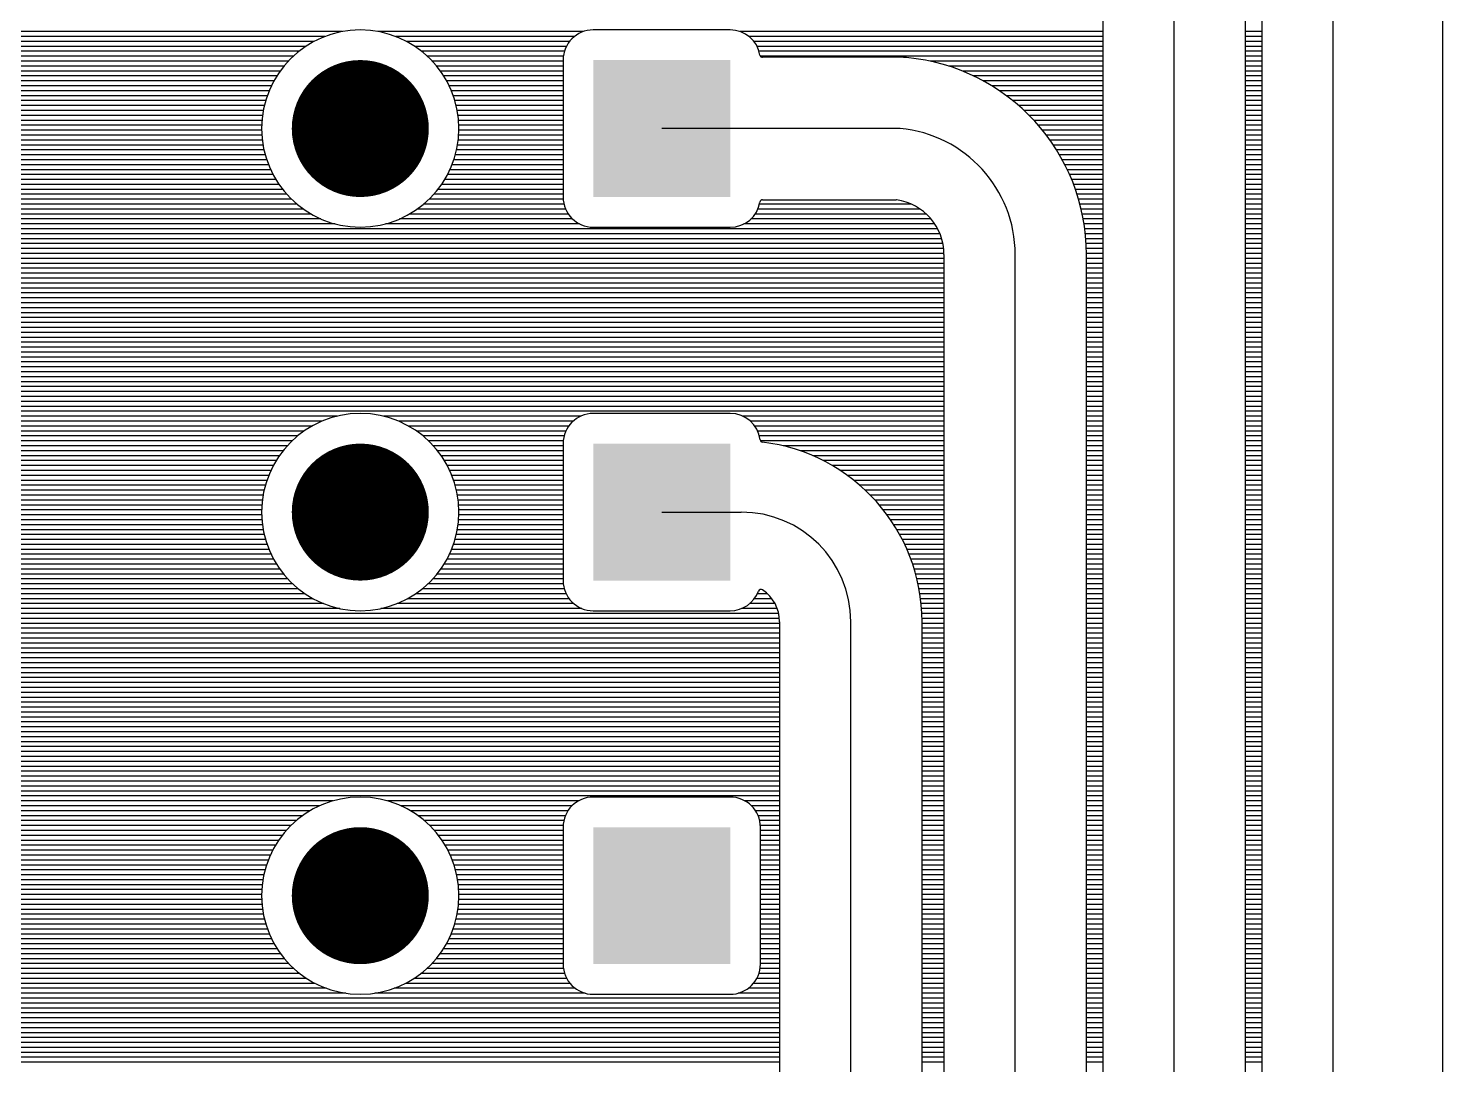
# Model space of a CAD drawing. Extents: x 295 to 953, y 10 to 290.
# Drawn here: x 730.52 to 776.98, y 188.85 to 222.89 of the extents above; entities that cross this region are included whole.
import ezdxf

# ---------------------------------------------------------------- set-up
doc = ezdxf.new("R2010")
doc.units = 0
doc.header["$LTSCALE"] = 5
doc.header["$MEASUREMENT"] = 0
doc.layers.get('0').update_dxf_attribs({"linetype": 'CONTINUOUS', "lineweight": 25})
doc.layers.add('BOTTOM_PHO', color=2, linetype='CONTINUOUS')

msp = doc.modelspace()

# ---------------------------------------------------------------- linework, layer by layer
at = {"const_width": 2.25}
for points in [[(742.553, 219.6, -1), (740.303, 219.6, -1)], [(742.553, 207, -1), (740.303, 207, -1)], [(742.553, 194.4, -1), (740.303, 194.4, -1)]]:
    msp.add_lwpolyline(points, format="xyb", close=True, dxfattribs=at)
for points in [[(749.078, 221.85), (749.078, 217.35), (753.578, 221.85), (753.578, 217.35)], [(749.078, 209.25), (749.078, 204.75), (753.578, 209.25), (753.578, 204.75)], [(749.078, 196.65), (749.078, 192.15), (753.578, 196.65), (753.578, 192.15)]]:
    msp.add_solid(points)
at = {"layer": 'BOTTOM_PHO', "color": 7}
for p, q in [((776.978, 81), (776.978, 261)), ((771.038, 241.2), (771.038, 104.4)), ((773.378, 104.4), (773.378, 241.2)), ((768.158, 110.7), (768.158, 228.6)), ((770.498, 110.7), (770.498, 228.6)), ((765.818, 228.526), (765.818, 110.7)), ((740.835, 222.785), (664.421, 222.785)), ((740.263, 222.623), (664.424, 222.623)), ((748.753, 222.785), (742.02, 222.785)), ((748.46, 222.623), (742.592, 222.623)), ((753.578, 222.84), (749.078, 222.84)), ((765.818, 222.785), (753.902, 222.785)), ((765.818, 222.623), (754.196, 222.623)), ((771.038, 222.785), (770.498, 222.785)), ((771.038, 222.623), (770.498, 222.623)), ((739.908, 222.461), (664.425, 222.461)), ((739.636, 222.299), (664.425, 222.299)), ((739.413, 222.137), (664.425, 222.137)), ((748.299, 222.461), (742.947, 222.461)), ((748.195, 222.299), (743.219, 222.299)), ((748.13, 222.137), (743.442, 222.137)), ((765.818, 222.461), (754.356, 222.461)), ((765.818, 222.299), (754.46, 222.299)), ((765.818, 222.137), (754.525, 222.137)), ((771.038, 222.461), (770.498, 222.461)), ((771.038, 222.299), (770.498, 222.299)), ((771.038, 222.137), (770.498, 222.137)), ((739.224, 221.975), (664.425, 221.975)), ((739.061, 221.813), (664.425, 221.813)), ((738.92, 221.651), (664.425, 221.651)), ((748.096, 221.975), (743.631, 221.975)), ((748.088, 221.813), (743.794, 221.813)), ((748.088, 221.651), (743.935, 221.651)), ((748.088, 221.85), (748.088, 217.35)), ((765.818, 221.975), (754.571, 221.975)), ((759.158, 221.94), (754.642, 221.94)), ((765.818, 221.813), (760.14, 221.813)), ((765.818, 221.651), (760.75, 221.651)), ((771.038, 221.975), (770.498, 221.975)), ((771.038, 221.813), (770.498, 221.813)), ((771.038, 221.651), (770.498, 221.651)), ((738.795, 221.489), (664.425, 221.489)), ((738.686, 221.327), (664.425, 221.327)), ((738.591, 221.165), (664.425, 221.165)), ((748.088, 221.489), (744.06, 221.489)), ((748.088, 221.327), (744.169, 221.327)), ((748.088, 221.165), (744.264, 221.165)), ((765.818, 221.489), (761.201, 221.489)), ((765.818, 221.327), (761.571, 221.327)), ((765.818, 221.165), (761.889, 221.165)), ((771.038, 221.489), (770.498, 221.489)), ((771.038, 221.327), (770.498, 221.327)), ((771.038, 221.165), (770.498, 221.165)), ((738.507, 221.003), (664.425, 221.003)), ((738.435, 220.841), (664.425, 220.841)), ((738.373, 220.679), (664.425, 220.679)), ((748.088, 221.003), (744.348, 221.003)), ((748.088, 220.841), (744.42, 220.841)), ((748.088, 220.679), (744.482, 220.679)), ((765.818, 221.003), (762.169, 221.003)), ((765.818, 220.841), (762.421, 220.841)), ((765.818, 220.679), (762.65, 220.679)), ((771.038, 221.003), (770.498, 221.003)), ((771.038, 220.841), (770.498, 220.841)), ((771.038, 220.679), (770.498, 220.679)), ((738.32, 220.517), (664.425, 220.517)), ((738.277, 220.355), (664.425, 220.355)), ((738.242, 220.193), (664.425, 220.193)), ((748.088, 220.517), (744.535, 220.517)), ((748.088, 220.355), (744.578, 220.355)), ((748.088, 220.193), (744.613, 220.193)), ((765.818, 220.517), (762.859, 220.517)), ((765.818, 220.355), (763.052, 220.355)), ((765.818, 220.193), (763.231, 220.193)), ((771.038, 220.517), (770.498, 220.517)), ((771.038, 220.355), (770.498, 220.355)), ((771.038, 220.193), (770.498, 220.193)), ((738.216, 220.031), (664.425, 220.031)), ((738.199, 219.869), (664.425, 219.869)), ((748.088, 220.031), (744.639, 220.031)), ((748.088, 219.869), (744.656, 219.869)), ((765.818, 220.031), (763.397, 220.031)), ((765.818, 219.869), (763.552, 219.869)), ((771.038, 220.031), (770.498, 220.031)), ((771.038, 219.869), (770.498, 219.869)), ((738.189, 219.707), (664.425, 219.707)), ((738.188, 219.545), (664.425, 219.545)), ((738.195, 219.383), (664.425, 219.383)), ((748.088, 219.383), (744.66, 219.383)), ((748.088, 219.707), (744.666, 219.707)), ((748.088, 219.545), (744.667, 219.545)), ((759.158, 219.6), (751.328, 219.6)), ((765.818, 219.707), (763.697, 219.707)), ((765.818, 219.545), (763.832, 219.545)), ((765.818, 219.383), (763.959, 219.383)), ((771.038, 219.707), (770.498, 219.707)), ((771.038, 219.545), (770.498, 219.545)), ((771.038, 219.383), (770.498, 219.383)), ((738.21, 219.221), (664.425, 219.221)), ((738.233, 219.059), (664.425, 219.059)), ((738.265, 218.897), (664.425, 218.897)), ((748.088, 218.897), (744.59, 218.897)), ((748.088, 219.059), (744.622, 219.059)), ((748.088, 219.221), (744.645, 219.221)), ((765.818, 219.221), (764.078, 219.221)), ((765.818, 219.059), (764.189, 219.059)), ((765.818, 218.897), (764.294, 218.897)), ((771.038, 219.221), (770.498, 219.221)), ((771.038, 219.059), (770.498, 219.059)), ((771.038, 218.897), (770.498, 218.897)), ((738.305, 218.735), (664.425, 218.735)), ((738.354, 218.573), (664.425, 218.573)), ((738.413, 218.411), (664.425, 218.411)), ((748.088, 218.411), (744.442, 218.411)), ((748.088, 218.573), (744.501, 218.573)), ((748.088, 218.735), (744.55, 218.735)), ((765.818, 218.735), (764.392, 218.735)), ((765.818, 218.573), (764.483, 218.573)), ((765.818, 218.411), (764.569, 218.411)), ((771.038, 218.735), (770.498, 218.735)), ((771.038, 218.573), (770.498, 218.573)), ((771.038, 218.411), (770.498, 218.411)), ((738.482, 218.249), (664.425, 218.249)), ((738.562, 218.087), (664.425, 218.087)), ((738.654, 217.925), (664.425, 217.925)), ((748.088, 217.925), (744.201, 217.925)), ((748.088, 218.087), (744.293, 218.087)), ((748.088, 218.249), (744.373, 218.249)), ((765.818, 218.249), (764.648, 218.249)), ((765.818, 218.087), (764.723, 218.087)), ((765.818, 217.925), (764.792, 217.925)), ((771.038, 218.249), (770.498, 218.249)), ((771.038, 218.087), (770.498, 218.087)), ((771.038, 217.925), (770.498, 217.925)), ((738.758, 217.763), (664.425, 217.763)), ((738.877, 217.601), (664.425, 217.601)), ((739.013, 217.439), (664.425, 217.439)), ((748.088, 217.439), (743.842, 217.439)), ((748.088, 217.601), (743.978, 217.601)), ((748.088, 217.763), (744.097, 217.763)), ((765.818, 217.763), (764.856, 217.763)), ((765.818, 217.601), (764.915, 217.601)), ((765.818, 217.439), (764.969, 217.439)), ((771.038, 217.763), (770.498, 217.763)), ((771.038, 217.601), (770.498, 217.601)), ((771.038, 217.439), (770.498, 217.439)), ((739.169, 217.277), (664.425, 217.277)), ((739.348, 217.115), (664.425, 217.115)), ((739.559, 216.953), (664.425, 216.953)), ((748.17, 216.953), (743.297, 216.953)), ((748.116, 217.115), (743.507, 217.115)), ((748.09, 217.277), (743.687, 217.277)), ((759.816, 216.953), (754.485, 216.953)), ((759.53, 217.115), (754.539, 217.115)), ((754.642, 217.26), (759.023, 217.26)), ((765.818, 217.277), (765.018, 217.277)), ((765.818, 217.115), (765.063, 217.115)), ((765.818, 216.953), (765.104, 216.953)), ((771.038, 217.277), (770.498, 217.277)), ((771.038, 217.115), (770.498, 217.115)), ((771.038, 216.953), (770.498, 216.953)), ((739.812, 216.791), (664.425, 216.791)), ((740.134, 216.629), (664.425, 216.629)), ((748.399, 216.629), (742.721, 216.629)), ((748.26, 216.791), (743.043, 216.791)), ((760.171, 216.629), (754.256, 216.629)), ((760.017, 216.791), (754.395, 216.791)), ((765.818, 216.791), (765.14, 216.791)), ((765.818, 216.629), (765.171, 216.629)), ((771.038, 216.791), (770.498, 216.791)), ((771.038, 216.629), (770.498, 216.629)), ((740.6, 216.467), (664.425, 216.467)), ((760.389, 216.305), (664.425, 216.305)), ((760.464, 216.143), (664.425, 216.143)), ((748.629, 216.467), (742.255, 216.467)), ((749.078, 216.36), (753.578, 216.36)), ((760.293, 216.467), (754.026, 216.467)), ((765.818, 216.467), (765.199, 216.467)), ((765.818, 216.305), (765.222, 216.305)), ((765.818, 216.143), (765.242, 216.143)), ((771.038, 216.467), (770.498, 216.467)), ((771.038, 216.305), (770.498, 216.305)), ((771.038, 216.143), (770.498, 216.143)), ((760.521, 215.981), (664.425, 215.981)), ((760.562, 215.819), (664.425, 215.819)), ((760.587, 215.657), (664.425, 215.657)), ((765.818, 215.981), (765.257, 215.981)), ((765.818, 215.819), (765.268, 215.819)), ((765.818, 215.657), (765.275, 215.657)), ((771.038, 215.981), (770.498, 215.981)), ((771.038, 215.819), (770.498, 215.819)), ((771.038, 215.657), (770.498, 215.657)), ((760.597, 215.495), (664.425, 215.495)), ((760.598, 215.333), (664.425, 215.333)), ((760.598, 215.171), (664.425, 215.171)), ((760.598, 215.46), (760.598, 116.64)), ((762.938, 116.64), (762.938, 215.46)), ((765.818, 215.495), (765.277, 215.495)), ((765.278, 116.64), (765.278, 215.46)), ((765.818, 215.333), (765.278, 215.333)), ((765.818, 215.171), (765.278, 215.171)), ((771.038, 215.495), (770.498, 215.495)), ((771.038, 215.333), (770.498, 215.333)), ((771.038, 215.171), (770.498, 215.171)), ((760.598, 215.009), (664.425, 215.009)), ((760.598, 214.847), (664.425, 214.847)), ((760.598, 214.685), (664.425, 214.685)), ((765.818, 215.009), (765.278, 215.009)), ((765.818, 214.847), (765.278, 214.847)), ((765.818, 214.685), (765.278, 214.685)), ((771.038, 215.009), (770.498, 215.009)), ((771.038, 214.847), (770.498, 214.847)), ((771.038, 214.685), (770.498, 214.685)), ((760.598, 214.523), (664.425, 214.523)), ((760.598, 214.361), (664.425, 214.361)), ((760.598, 214.199), (664.425, 214.199)), ((765.818, 214.523), (765.278, 214.523)), ((765.818, 214.361), (765.278, 214.361)), ((765.818, 214.199), (765.278, 214.199)), ((771.038, 214.523), (770.498, 214.523)), ((771.038, 214.361), (770.498, 214.361)), ((771.038, 214.199), (770.498, 214.199)), ((760.598, 214.037), (664.425, 214.037)), ((760.598, 213.875), (664.425, 213.875)), ((760.598, 213.713), (664.425, 213.713)), ((765.818, 214.037), (765.278, 214.037)), ((765.818, 213.875), (765.278, 213.875)), ((765.818, 213.713), (765.278, 213.713)), ((771.038, 214.037), (770.498, 214.037)), ((771.038, 213.875), (770.498, 213.875)), ((771.038, 213.713), (770.498, 213.713)), ((760.598, 213.551), (664.425, 213.551)), ((760.598, 213.389), (664.425, 213.389)), ((760.598, 213.227), (664.425, 213.227)), ((765.818, 213.551), (765.278, 213.551)), ((765.818, 213.389), (765.278, 213.389)), ((765.818, 213.227), (765.278, 213.227)), ((771.038, 213.551), (770.498, 213.551)), ((771.038, 213.389), (770.498, 213.389)), ((771.038, 213.227), (770.498, 213.227)), ((760.598, 213.065), (664.425, 213.065)), ((760.598, 212.903), (664.425, 212.903)), ((765.818, 213.065), (765.278, 213.065)), ((765.818, 212.903), (765.278, 212.903)), ((771.038, 213.065), (770.498, 213.065)), ((771.038, 212.903), (770.498, 212.903)), ((760.598, 212.741), (664.425, 212.741)), ((760.598, 212.579), (664.425, 212.579)), ((760.598, 212.417), (664.425, 212.417)), ((765.818, 212.741), (765.278, 212.741)), ((765.818, 212.579), (765.278, 212.579)), ((765.818, 212.417), (765.278, 212.417)), ((771.038, 212.741), (770.498, 212.741)), ((771.038, 212.579), (770.498, 212.579)), ((771.038, 212.417), (770.498, 212.417)), ((760.598, 212.255), (664.425, 212.255)), ((760.598, 212.093), (664.425, 212.093)), ((760.598, 211.931), (664.425, 211.931)), ((765.818, 212.255), (765.278, 212.255)), ((765.818, 212.093), (765.278, 212.093)), ((765.818, 211.931), (765.278, 211.931)), ((771.038, 212.255), (770.498, 212.255)), ((771.038, 212.093), (770.498, 212.093)), ((771.038, 211.931), (770.498, 211.931)), ((760.598, 211.769), (664.425, 211.769)), ((760.598, 211.607), (664.425, 211.607)), ((760.598, 211.445), (664.425, 211.445)), ((765.818, 211.769), (765.278, 211.769)), ((765.818, 211.607), (765.278, 211.607)), ((765.818, 211.445), (765.278, 211.445)), ((771.038, 211.769), (770.498, 211.769)), ((771.038, 211.607), (770.498, 211.607)), ((771.038, 211.445), (770.498, 211.445)), ((760.598, 211.283), (664.425, 211.283)), ((760.598, 211.121), (664.425, 211.121)), ((760.598, 210.959), (664.425, 210.959)), ((765.818, 211.283), (765.278, 211.283)), ((765.818, 211.121), (765.278, 211.121)), ((765.818, 210.959), (765.278, 210.959)), ((771.038, 211.283), (770.498, 211.283)), ((771.038, 211.121), (770.498, 211.121)), ((771.038, 210.959), (770.498, 210.959)), ((760.598, 210.797), (664.425, 210.797)), ((760.598, 210.635), (664.425, 210.635)), ((760.598, 210.473), (664.425, 210.473)), ((765.818, 210.797), (765.278, 210.797)), ((765.818, 210.635), (765.278, 210.635)), ((765.818, 210.473), (765.278, 210.473)), ((771.038, 210.797), (770.498, 210.797)), ((771.038, 210.635), (770.498, 210.635)), ((771.038, 210.473), (770.498, 210.473)), ((760.598, 210.311), (664.425, 210.311)), ((740.667, 210.149), (664.425, 210.149)), ((740.173, 209.987), (664.425, 209.987)), ((748.664, 210.149), (742.188, 210.149)), ((748.417, 209.987), (742.682, 209.987)), ((753.578, 210.24), (749.078, 210.24)), ((760.598, 210.149), (753.991, 210.149)), ((760.598, 209.987), (754.238, 209.987)), ((765.818, 210.311), (765.278, 210.311)), ((765.818, 210.149), (765.278, 210.149)), ((765.818, 209.987), (765.278, 209.987)), ((771.038, 210.311), (770.498, 210.311)), ((771.038, 210.149), (770.498, 210.149)), ((771.038, 209.987), (770.498, 209.987)), ((739.842, 209.825), (664.425, 209.825)), ((739.583, 209.663), (664.425, 209.663)), ((748.272, 209.825), (743.013, 209.825)), ((748.178, 209.663), (743.273, 209.663)), ((760.598, 209.825), (754.383, 209.825)), ((760.598, 209.663), (754.477, 209.663)), ((765.818, 209.825), (765.278, 209.825)), ((765.818, 209.663), (765.278, 209.663)), ((771.038, 209.825), (770.498, 209.825)), ((771.038, 209.663), (770.498, 209.663)), ((739.368, 209.501), (664.425, 209.501)), ((739.186, 209.339), (664.425, 209.339)), ((739.028, 209.177), (664.425, 209.177)), ((748.12, 209.501), (743.487, 209.501)), ((748.092, 209.339), (743.669, 209.339)), ((748.088, 209.177), (743.827, 209.177)), ((748.088, 209.25), (748.088, 204.75)), ((760.598, 209.501), (754.535, 209.501)), ((760.598, 209.339), (754.573, 209.339)), ((760.598, 209.177), (755.318, 209.177)), ((765.818, 209.501), (765.278, 209.501)), ((765.818, 209.339), (765.278, 209.339)), ((765.818, 209.177), (765.278, 209.177)), ((771.038, 209.501), (770.498, 209.501)), ((771.038, 209.339), (770.498, 209.339)), ((771.038, 209.177), (770.498, 209.177)), ((738.891, 209.015), (664.425, 209.015)), ((738.77, 208.853), (664.425, 208.853)), ((738.664, 208.691), (664.425, 208.691)), ((748.088, 209.015), (743.964, 209.015)), ((748.088, 208.853), (744.085, 208.853)), ((748.088, 208.691), (744.191, 208.691)), ((760.598, 209.015), (755.874, 209.015)), ((760.598, 208.853), (756.292, 208.853)), ((760.598, 208.691), (756.637, 208.691)), ((765.818, 209.015), (765.278, 209.015)), ((765.818, 208.853), (765.278, 208.853)), ((765.818, 208.691), (765.278, 208.691)), ((771.038, 209.015), (770.498, 209.015)), ((771.038, 208.853), (770.498, 208.853)), ((771.038, 208.691), (770.498, 208.691)), ((738.571, 208.529), (664.425, 208.529)), ((738.49, 208.367), (664.425, 208.367)), ((738.42, 208.205), (664.425, 208.205)), ((748.088, 208.529), (744.284, 208.529)), ((748.088, 208.367), (744.365, 208.367)), ((748.088, 208.205), (744.435, 208.205)), ((760.598, 208.529), (756.933, 208.529)), ((760.598, 208.367), (757.195, 208.367)), ((760.598, 208.205), (757.429, 208.205)), ((765.818, 208.529), (765.278, 208.529)), ((765.818, 208.367), (765.278, 208.367)), ((765.818, 208.205), (765.278, 208.205)), ((771.038, 208.529), (770.498, 208.529)), ((771.038, 208.367), (770.498, 208.367)), ((771.038, 208.205), (770.498, 208.205)), ((738.36, 208.043), (664.425, 208.043)), ((738.31, 207.881), (664.425, 207.881)), ((738.268, 207.719), (664.425, 207.719)), ((748.088, 208.043), (744.495, 208.043)), ((748.088, 207.881), (744.545, 207.881)), ((748.088, 207.719), (744.587, 207.719)), ((760.598, 208.043), (757.642, 208.043)), ((760.598, 207.881), (757.836, 207.881)), ((760.598, 207.719), (758.015, 207.719)), ((765.818, 208.043), (765.278, 208.043)), ((765.818, 207.881), (765.278, 207.881)), ((765.818, 207.719), (765.278, 207.719)), ((771.038, 208.043), (770.498, 208.043)), ((771.038, 207.881), (770.498, 207.881)), ((771.038, 207.719), (770.498, 207.719)), ((738.236, 207.557), (664.425, 207.557)), ((738.212, 207.395), (664.425, 207.395)), ((738.196, 207.233), (664.425, 207.233)), ((748.088, 207.557), (744.619, 207.557)), ((748.088, 207.395), (744.643, 207.395)), ((748.088, 207.233), (744.659, 207.233)), ((760.598, 207.557), (758.18, 207.557)), ((760.598, 207.395), (758.333, 207.395)), ((760.598, 207.233), (758.475, 207.233)), ((765.818, 207.557), (765.278, 207.557)), ((765.818, 207.395), (765.278, 207.395)), ((765.818, 207.233), (765.278, 207.233)), ((771.038, 207.557), (770.498, 207.557)), ((771.038, 207.395), (770.498, 207.395)), ((771.038, 207.233), (770.498, 207.233)), ((738.188, 207.071), (664.425, 207.071)), ((738.189, 206.909), (664.425, 206.909)), ((738.197, 206.747), (664.425, 206.747)), ((748.088, 206.747), (744.658, 206.747)), ((748.088, 206.909), (744.666, 206.909)), ((748.088, 207.071), (744.667, 207.071)), ((751.328, 207), (753.938, 207)), ((760.598, 207.071), (758.607, 207.071)), ((760.598, 206.909), (758.73, 206.909)), ((760.598, 206.747), (758.845, 206.747)), ((765.818, 207.071), (765.278, 207.071)), ((765.818, 206.909), (765.278, 206.909)), ((765.818, 206.747), (765.278, 206.747)), ((771.038, 207.071), (770.498, 207.071)), ((771.038, 206.909), (770.498, 206.909)), ((771.038, 206.747), (770.498, 206.747)), ((738.214, 206.585), (664.425, 206.585)), ((738.239, 206.423), (664.425, 206.423)), ((738.273, 206.261), (664.425, 206.261)), ((748.088, 206.261), (744.582, 206.261)), ((748.088, 206.423), (744.616, 206.423)), ((748.088, 206.585), (744.641, 206.585)), ((760.598, 206.585), (758.951, 206.585)), ((760.598, 206.423), (759.051, 206.423)), ((760.598, 206.261), (759.143, 206.261)), ((765.818, 206.585), (765.278, 206.585)), ((765.818, 206.423), (765.278, 206.423)), ((765.818, 206.261), (765.278, 206.261)), ((771.038, 206.585), (770.498, 206.585)), ((771.038, 206.423), (770.498, 206.423)), ((771.038, 206.261), (770.498, 206.261)), ((738.315, 206.099), (664.425, 206.099)), ((738.367, 205.937), (664.425, 205.937)), ((748.088, 205.937), (744.488, 205.937)), ((748.088, 206.099), (744.54, 206.099)), ((760.598, 206.099), (759.229, 206.099)), ((760.598, 205.937), (759.308, 205.937)), ((765.818, 206.099), (765.278, 206.099)), ((765.818, 205.937), (765.278, 205.937)), ((771.038, 206.099), (770.498, 206.099)), ((771.038, 205.937), (770.498, 205.937)), ((738.428, 205.775), (664.425, 205.775)), ((738.499, 205.613), (664.425, 205.613)), ((738.582, 205.451), (664.425, 205.451)), ((748.088, 205.451), (744.274, 205.451)), ((748.088, 205.613), (744.356, 205.613)), ((748.088, 205.775), (744.427, 205.775)), ((760.598, 205.775), (759.382, 205.775)), ((760.598, 205.613), (759.45, 205.613)), ((760.598, 205.451), (759.512, 205.451)), ((765.818, 205.775), (765.278, 205.775)), ((765.818, 205.613), (765.278, 205.613)), ((765.818, 205.451), (765.278, 205.451)), ((771.038, 205.775), (770.498, 205.775)), ((771.038, 205.613), (770.498, 205.613)), ((771.038, 205.451), (770.498, 205.451)), ((738.676, 205.289), (664.425, 205.289)), ((738.783, 205.127), (664.425, 205.127)), ((738.906, 204.965), (664.425, 204.965)), ((748.088, 204.965), (743.949, 204.965)), ((748.088, 205.127), (744.072, 205.127)), ((748.088, 205.289), (744.179, 205.289)), ((760.598, 205.289), (759.569, 205.289)), ((760.598, 205.127), (759.621, 205.127)), ((760.598, 204.965), (759.668, 204.965)), ((765.818, 205.289), (765.278, 205.289)), ((765.818, 205.127), (765.278, 205.127)), ((765.818, 204.965), (765.278, 204.965)), ((771.038, 205.289), (770.498, 205.289)), ((771.038, 205.127), (770.498, 205.127)), ((771.038, 204.965), (770.498, 204.965)), ((739.046, 204.803), (664.425, 204.803)), ((739.206, 204.641), (664.425, 204.641)), ((739.392, 204.479), (664.425, 204.479)), ((748.125, 204.479), (743.463, 204.479)), ((748.094, 204.641), (743.649, 204.641)), ((748.088, 204.803), (743.809, 204.803)), ((760.598, 204.803), (759.709, 204.803)), ((760.598, 204.641), (759.746, 204.641)), ((760.598, 204.479), (759.779, 204.479)), ((765.818, 204.803), (765.278, 204.803)), ((765.818, 204.641), (765.278, 204.641)), ((765.818, 204.479), (765.278, 204.479)), ((771.038, 204.803), (770.498, 204.803)), ((771.038, 204.641), (770.498, 204.641)), ((771.038, 204.479), (770.498, 204.479)), ((739.611, 204.317), (664.425, 204.317)), ((739.876, 204.155), (664.425, 204.155)), ((740.22, 203.993), (664.425, 203.993)), ((748.439, 203.993), (742.635, 203.993)), ((748.286, 204.155), (742.979, 204.155)), ((748.187, 204.317), (743.245, 204.317)), ((755.049, 203.993), (754.216, 203.993)), ((754.946, 204.155), (754.369, 204.155)), ((754.801, 204.317), (754.468, 204.317)), ((760.598, 204.317), (759.806, 204.317)), ((760.598, 204.155), (759.829, 204.155)), ((760.598, 203.993), (759.848, 203.993)), ((765.818, 204.317), (765.278, 204.317)), ((765.818, 204.155), (765.278, 204.155)), ((765.818, 203.993), (765.278, 203.993)), ((771.038, 204.317), (770.498, 204.317)), ((771.038, 204.155), (770.498, 204.155)), ((771.038, 203.993), (770.498, 203.993)), ((740.751, 203.831), (664.425, 203.831)), ((755.168, 203.669), (664.425, 203.669)), ((755.193, 203.507), (664.425, 203.507)), ((748.708, 203.831), (742.104, 203.831)), ((749.078, 203.76), (753.578, 203.76)), ((755.121, 203.831), (753.947, 203.831)), ((760.598, 203.831), (759.862, 203.831)), ((760.598, 203.669), (759.871, 203.669)), ((760.598, 203.507), (759.877, 203.507)), ((765.818, 203.831), (765.278, 203.831)), ((765.818, 203.669), (765.278, 203.669)), ((765.818, 203.507), (765.278, 203.507)), ((771.038, 203.831), (770.498, 203.831)), ((771.038, 203.669), (770.498, 203.669)), ((771.038, 203.507), (770.498, 203.507)), ((755.198, 203.345), (664.425, 203.345)), ((755.198, 203.183), (664.425, 203.183)), ((755.198, 203.021), (664.425, 203.021)), ((755.198, 203.4), (755.198, 179.985)), ((757.538, 124.38), (757.538, 203.4)), ((759.878, 124.38), (759.878, 203.4)), ((760.598, 203.345), (759.878, 203.345)), ((760.598, 203.183), (759.878, 203.183)), ((760.598, 203.021), (759.878, 203.021)), ((765.818, 203.345), (765.278, 203.345)), ((765.818, 203.183), (765.278, 203.183)), ((765.818, 203.021), (765.278, 203.021)), ((771.038, 203.345), (770.498, 203.345)), ((771.038, 203.183), (770.498, 203.183)), ((771.038, 203.021), (770.498, 203.021)), ((755.198, 202.859), (664.425, 202.859)), ((755.198, 202.697), (664.425, 202.697)), ((760.598, 202.859), (759.878, 202.859)), ((760.598, 202.697), (759.878, 202.697)), ((765.818, 202.859), (765.278, 202.859)), ((765.818, 202.697), (765.278, 202.697)), ((771.038, 202.859), (770.498, 202.859)), ((771.038, 202.697), (770.498, 202.697)), ((755.198, 202.535), (664.425, 202.535)), ((755.198, 202.373), (664.425, 202.373)), ((755.198, 202.211), (664.425, 202.211)), ((760.598, 202.535), (759.878, 202.535)), ((760.598, 202.373), (759.878, 202.373)), ((760.598, 202.211), (759.878, 202.211)), ((765.818, 202.535), (765.278, 202.535)), ((765.818, 202.373), (765.278, 202.373)), ((765.818, 202.211), (765.278, 202.211)), ((771.038, 202.535), (770.498, 202.535)), ((771.038, 202.373), (770.498, 202.373)), ((771.038, 202.211), (770.498, 202.211)), ((755.198, 202.049), (664.425, 202.049)), ((755.198, 201.887), (664.425, 201.887)), ((755.198, 201.725), (664.425, 201.725)), ((760.598, 202.049), (759.878, 202.049)), ((760.598, 201.887), (759.878, 201.887)), ((760.598, 201.725), (759.878, 201.725)), ((765.818, 202.049), (765.278, 202.049)), ((765.818, 201.887), (765.278, 201.887)), ((765.818, 201.725), (765.278, 201.725)), ((771.038, 202.049), (770.498, 202.049)), ((771.038, 201.887), (770.498, 201.887)), ((771.038, 201.725), (770.498, 201.725)), ((755.198, 201.563), (664.425, 201.563)), ((755.198, 201.401), (664.425, 201.401)), ((755.198, 201.239), (664.425, 201.239)), ((760.598, 201.563), (759.878, 201.563)), ((760.598, 201.401), (759.878, 201.401)), ((760.598, 201.239), (759.878, 201.239)), ((765.818, 201.563), (765.278, 201.563)), ((765.818, 201.401), (765.278, 201.401)), ((765.818, 201.239), (765.278, 201.239)), ((771.038, 201.563), (770.498, 201.563)), ((771.038, 201.401), (770.498, 201.401)), ((771.038, 201.239), (770.498, 201.239)), ((755.198, 201.077), (664.425, 201.077)), ((755.198, 200.915), (664.425, 200.915)), ((755.198, 200.753), (664.425, 200.753)), ((760.598, 201.077), (759.878, 201.077)), ((760.598, 200.915), (759.878, 200.915)), ((760.598, 200.753), (759.878, 200.753)), ((765.818, 201.077), (765.278, 201.077)), ((765.818, 200.915), (765.278, 200.915)), ((765.818, 200.753), (765.278, 200.753)), ((771.038, 201.077), (770.498, 201.077)), ((771.038, 200.915), (770.498, 200.915)), ((771.038, 200.753), (770.498, 200.753)), ((755.198, 200.591), (664.425, 200.591)), ((755.198, 200.429), (664.425, 200.429)), ((755.198, 200.267), (664.425, 200.267)), ((760.598, 200.591), (759.878, 200.591)), ((760.598, 200.429), (759.878, 200.429)), ((760.598, 200.267), (759.878, 200.267)), ((765.818, 200.591), (765.278, 200.591)), ((765.818, 200.429), (765.278, 200.429)), ((765.818, 200.267), (765.278, 200.267)), ((771.038, 200.591), (770.498, 200.591)), ((771.038, 200.429), (770.498, 200.429)), ((771.038, 200.267), (770.498, 200.267)), ((755.198, 200.105), (664.425, 200.105)), ((755.198, 199.943), (664.425, 199.943)), ((755.198, 199.781), (664.425, 199.781)), ((760.598, 200.105), (759.878, 200.105)), ((760.598, 199.943), (759.878, 199.943)), ((760.598, 199.781), (759.878, 199.781)), ((765.818, 200.105), (765.278, 200.105)), ((765.818, 199.943), (765.278, 199.943)), ((765.818, 199.781), (765.278, 199.781)), ((771.038, 200.105), (770.498, 200.105)), ((771.038, 199.943), (770.498, 199.943)), ((771.038, 199.781), (770.498, 199.781)), ((755.198, 199.619), (664.425, 199.619)), ((755.198, 199.457), (664.425, 199.457)), ((755.198, 199.295), (664.425, 199.295)), ((760.598, 199.619), (759.878, 199.619)), ((760.598, 199.457), (759.878, 199.457)), ((760.598, 199.295), (759.878, 199.295)), ((765.818, 199.619), (765.278, 199.619)), ((765.818, 199.457), (765.278, 199.457)), ((765.818, 199.295), (765.278, 199.295)), ((771.038, 199.619), (770.498, 199.619)), ((771.038, 199.457), (770.498, 199.457)), ((771.038, 199.295), (770.498, 199.295)), ((755.198, 199.133), (664.425, 199.133)), ((755.198, 198.971), (664.425, 198.971)), ((760.598, 199.133), (759.878, 199.133)), ((760.598, 198.971), (759.878, 198.971)), ((765.818, 199.133), (765.278, 199.133)), ((765.818, 198.971), (765.278, 198.971)), ((771.038, 199.133), (770.498, 199.133)), ((771.038, 198.971), (770.498, 198.971)), ((755.198, 198.809), (664.425, 198.809)), ((755.198, 198.647), (664.425, 198.647)), ((755.198, 198.485), (664.425, 198.485)), ((760.598, 198.809), (759.878, 198.809)), ((760.598, 198.647), (759.878, 198.647)), ((760.598, 198.485), (759.878, 198.485)), ((765.818, 198.809), (765.278, 198.809)), ((765.818, 198.647), (765.278, 198.647)), ((765.818, 198.485), (765.278, 198.485)), ((771.038, 198.809), (770.498, 198.809)), ((771.038, 198.647), (770.498, 198.647)), ((771.038, 198.485), (770.498, 198.485)), ((755.198, 198.323), (664.425, 198.323)), ((755.198, 198.161), (664.425, 198.161)), ((755.198, 197.999), (664.425, 197.999)), ((760.598, 198.323), (759.878, 198.323)), ((760.598, 198.161), (759.878, 198.161)), ((760.598, 197.999), (759.878, 197.999)), ((765.818, 198.323), (765.278, 198.323)), ((765.818, 198.161), (765.278, 198.161)), ((765.818, 197.999), (765.278, 197.999)), ((771.038, 198.323), (770.498, 198.323)), ((771.038, 198.161), (770.498, 198.161)), ((771.038, 197.999), (770.498, 197.999)), ((755.198, 197.837), (664.425, 197.837)), ((755.198, 197.675), (664.425, 197.675)), ((740.531, 197.513), (664.425, 197.513)), ((748.593, 197.513), (742.324, 197.513)), ((753.578, 197.64), (749.078, 197.64)), ((755.198, 197.513), (754.062, 197.513)), ((760.598, 197.837), (759.878, 197.837)), ((760.598, 197.675), (759.878, 197.675)), ((760.598, 197.513), (759.878, 197.513)), ((765.818, 197.837), (765.278, 197.837)), ((765.818, 197.675), (765.278, 197.675)), ((765.818, 197.513), (765.278, 197.513)), ((771.038, 197.837), (770.498, 197.837)), ((771.038, 197.675), (770.498, 197.675)), ((771.038, 197.513), (770.498, 197.513)), ((740.091, 197.351), (664.425, 197.351)), ((739.779, 197.189), (664.425, 197.189)), ((739.532, 197.027), (664.425, 197.027)), ((748.379, 197.351), (742.764, 197.351)), ((748.247, 197.189), (743.076, 197.189)), ((748.162, 197.027), (743.323, 197.027)), ((755.198, 197.351), (754.276, 197.351)), ((755.198, 197.189), (754.408, 197.189)), ((755.198, 197.027), (754.493, 197.027)), ((760.598, 197.351), (759.878, 197.351)), ((760.598, 197.189), (759.878, 197.189)), ((760.598, 197.027), (759.878, 197.027)), ((765.818, 197.351), (765.278, 197.351)), ((765.818, 197.189), (765.278, 197.189)), ((765.818, 197.027), (765.278, 197.027)), ((771.038, 197.351), (770.498, 197.351)), ((771.038, 197.189), (770.498, 197.189)), ((771.038, 197.027), (770.498, 197.027)), ((739.325, 196.865), (664.425, 196.865)), ((739.149, 196.703), (664.425, 196.703)), ((738.996, 196.541), (664.425, 196.541)), ((748.111, 196.865), (743.53, 196.865)), ((748.089, 196.703), (743.706, 196.703)), ((748.088, 196.541), (743.859, 196.541)), ((748.088, 196.65), (748.088, 192.15)), ((755.198, 196.865), (754.544, 196.865)), ((755.198, 196.703), (754.566, 196.703)), ((754.568, 192.15), (754.568, 196.65)), ((755.198, 196.541), (754.568, 196.541)), ((760.598, 196.865), (759.878, 196.865)), ((760.598, 196.703), (759.878, 196.703)), ((760.598, 196.541), (759.878, 196.541)), ((765.818, 196.865), (765.278, 196.865)), ((765.818, 196.703), (765.278, 196.703)), ((765.818, 196.541), (765.278, 196.541)), ((771.038, 196.865), (770.498, 196.865)), ((771.038, 196.703), (770.498, 196.703)), ((771.038, 196.541), (770.498, 196.541)), ((738.862, 196.379), (664.425, 196.379)), ((738.745, 196.217), (664.425, 196.217)), ((738.642, 196.055), (664.425, 196.055)), ((748.088, 196.379), (743.993, 196.379)), ((748.088, 196.217), (744.11, 196.217)), ((748.088, 196.055), (744.213, 196.055)), ((755.198, 196.379), (754.568, 196.379)), ((755.198, 196.217), (754.568, 196.217)), ((755.198, 196.055), (754.568, 196.055)), ((760.598, 196.379), (759.878, 196.379)), ((760.598, 196.217), (759.878, 196.217)), ((760.598, 196.055), (759.878, 196.055)), ((765.818, 196.379), (765.278, 196.379)), ((765.818, 196.217), (765.278, 196.217)), ((765.818, 196.055), (765.278, 196.055)), ((771.038, 196.379), (770.498, 196.379)), ((771.038, 196.217), (770.498, 196.217)), ((771.038, 196.055), (770.498, 196.055)), ((738.552, 195.893), (664.425, 195.893)), ((738.474, 195.731), (664.425, 195.731)), ((738.406, 195.569), (664.425, 195.569)), ((748.088, 195.893), (744.303, 195.893)), ((748.088, 195.731), (744.381, 195.731)), ((748.088, 195.569), (744.449, 195.569)), ((755.198, 195.893), (754.568, 195.893)), ((755.198, 195.731), (754.568, 195.731)), ((755.198, 195.569), (754.568, 195.569)), ((760.598, 195.893), (759.878, 195.893)), ((760.598, 195.731), (759.878, 195.731)), ((760.598, 195.569), (759.878, 195.569)), ((765.818, 195.893), (765.278, 195.893)), ((765.818, 195.731), (765.278, 195.731)), ((765.818, 195.569), (765.278, 195.569)), ((771.038, 195.893), (770.498, 195.893)), ((771.038, 195.731), (770.498, 195.731)), ((771.038, 195.569), (770.498, 195.569)), ((738.348, 195.407), (664.425, 195.407)), ((738.3, 195.245), (664.425, 195.245)), ((748.088, 195.407), (744.507, 195.407)), ((748.088, 195.245), (744.555, 195.245)), ((755.198, 195.407), (754.568, 195.407)), ((755.198, 195.245), (754.568, 195.245)), ((760.598, 195.407), (759.878, 195.407)), ((760.598, 195.245), (759.878, 195.245)), ((765.818, 195.407), (765.278, 195.407)), ((765.818, 195.245), (765.278, 195.245)), ((771.038, 195.407), (770.498, 195.407)), ((771.038, 195.245), (770.498, 195.245)), ((738.26, 195.083), (664.425, 195.083)), ((738.23, 194.921), (664.425, 194.921)), ((738.208, 194.759), (664.425, 194.759)), ((748.088, 195.083), (744.595, 195.083)), ((748.088, 194.921), (744.625, 194.921)), ((748.088, 194.759), (744.648, 194.759)), ((755.198, 195.083), (754.568, 195.083)), ((755.198, 194.921), (754.568, 194.921)), ((755.198, 194.759), (754.568, 194.759)), ((760.598, 195.083), (759.878, 195.083)), ((760.598, 194.921), (759.878, 194.921)), ((760.598, 194.759), (759.878, 194.759)), ((765.818, 195.083), (765.278, 195.083)), ((765.818, 194.921), (765.278, 194.921)), ((765.818, 194.759), (765.278, 194.759)), ((771.038, 195.083), (770.498, 195.083)), ((771.038, 194.921), (770.498, 194.921)), ((771.038, 194.759), (770.498, 194.759)), ((738.194, 194.597), (664.425, 194.597)), ((738.188, 194.435), (664.425, 194.435)), ((738.19, 194.273), (664.425, 194.273)), ((748.088, 194.597), (744.662, 194.597)), ((748.088, 194.273), (744.665, 194.273)), ((748.088, 194.435), (744.667, 194.435)), ((755.198, 194.597), (754.568, 194.597)), ((755.198, 194.435), (754.568, 194.435)), ((755.198, 194.273), (754.568, 194.273)), ((760.598, 194.597), (759.878, 194.597)), ((760.598, 194.435), (759.878, 194.435)), ((760.598, 194.273), (759.878, 194.273)), ((765.818, 194.597), (765.278, 194.597)), ((765.818, 194.435), (765.278, 194.435)), ((765.818, 194.273), (765.278, 194.273)), ((771.038, 194.597), (770.498, 194.597)), ((771.038, 194.435), (770.498, 194.435)), ((771.038, 194.273), (770.498, 194.273)), ((738.2, 194.111), (664.425, 194.111)), ((738.219, 193.949), (664.425, 193.949)), ((738.246, 193.787), (664.425, 193.787)), ((748.088, 193.787), (744.609, 193.787)), ((748.088, 193.949), (744.636, 193.949)), ((748.088, 194.111), (744.655, 194.111)), ((755.198, 194.111), (754.568, 194.111)), ((755.198, 193.949), (754.568, 193.949)), ((755.198, 193.787), (754.568, 193.787)), ((760.598, 194.111), (759.878, 194.111)), ((760.598, 193.949), (759.878, 193.949)), ((760.598, 193.787), (759.878, 193.787)), ((765.818, 194.111), (765.278, 194.111)), ((765.818, 193.949), (765.278, 193.949)), ((765.818, 193.787), (765.278, 193.787)), ((771.038, 194.111), (770.498, 194.111)), ((771.038, 193.949), (770.498, 193.949)), ((771.038, 193.787), (770.498, 193.787)), ((738.281, 193.625), (664.425, 193.625)), ((738.326, 193.463), (664.425, 193.463)), ((738.379, 193.301), (664.425, 193.301)), ((748.088, 193.301), (744.476, 193.301)), ((748.088, 193.463), (744.529, 193.463)), ((748.088, 193.625), (744.574, 193.625)), ((755.198, 193.625), (754.568, 193.625)), ((755.198, 193.463), (754.568, 193.463)), ((755.198, 193.301), (754.568, 193.301)), ((760.598, 193.625), (759.878, 193.625)), ((760.598, 193.463), (759.878, 193.463)), ((760.598, 193.301), (759.878, 193.301)), ((765.818, 193.625), (765.278, 193.625)), ((765.818, 193.463), (765.278, 193.463)), ((765.818, 193.301), (765.278, 193.301)), ((771.038, 193.625), (770.498, 193.625)), ((771.038, 193.463), (770.498, 193.463)), ((771.038, 193.301), (770.498, 193.301)), ((738.443, 193.139), (664.425, 193.139)), ((738.517, 192.977), (664.425, 192.977)), ((738.601, 192.815), (664.425, 192.815)), ((748.088, 192.815), (744.254, 192.815)), ((748.088, 192.977), (744.339, 192.977)), ((748.088, 193.139), (744.412, 193.139)), ((755.198, 193.139), (754.568, 193.139)), ((755.198, 192.977), (754.568, 192.977)), ((755.198, 192.815), (754.568, 192.815)), ((760.598, 193.139), (759.878, 193.139)), ((760.598, 192.977), (759.878, 192.977)), ((760.598, 192.815), (759.878, 192.815)), ((765.818, 193.139), (765.278, 193.139)), ((765.818, 192.977), (765.278, 192.977)), ((765.818, 192.815), (765.278, 192.815)), ((771.038, 193.139), (770.498, 193.139)), ((771.038, 192.977), (770.498, 192.977)), ((771.038, 192.815), (770.498, 192.815)), ((738.699, 192.653), (664.425, 192.653)), ((738.809, 192.491), (664.425, 192.491)), ((738.936, 192.329), (664.425, 192.329)), ((748.088, 192.329), (743.92, 192.329)), ((748.088, 192.491), (744.046, 192.491)), ((748.088, 192.653), (744.156, 192.653)), ((755.198, 192.653), (754.568, 192.653)), ((755.198, 192.491), (754.568, 192.491)), ((755.198, 192.329), (754.568, 192.329)), ((760.598, 192.653), (759.878, 192.653)), ((760.598, 192.491), (759.878, 192.491)), ((760.598, 192.329), (759.878, 192.329)), ((765.818, 192.653), (765.278, 192.653)), ((765.818, 192.491), (765.278, 192.491)), ((765.818, 192.329), (765.278, 192.329)), ((771.038, 192.653), (770.498, 192.653)), ((771.038, 192.491), (770.498, 192.491)), ((771.038, 192.329), (770.498, 192.329)), ((739.08, 192.167), (664.425, 192.167)), ((739.245, 192.005), (664.425, 192.005)), ((748.098, 192.005), (743.61, 192.005)), ((748.088, 192.167), (743.776, 192.167)), ((755.198, 192.005), (754.557, 192.005)), ((755.198, 192.167), (754.568, 192.167)), ((760.598, 192.167), (759.878, 192.167)), ((760.598, 192.005), (759.878, 192.005)), ((765.818, 192.167), (765.278, 192.167)), ((765.818, 192.005), (765.278, 192.005)), ((771.038, 192.167), (770.498, 192.167)), ((771.038, 192.005), (770.498, 192.005)), ((739.437, 191.843), (664.425, 191.843)), ((739.665, 191.681), (664.425, 191.681)), ((739.944, 191.519), (664.425, 191.519)), ((748.314, 191.519), (742.911, 191.519)), ((748.205, 191.681), (743.19, 191.681)), ((748.136, 191.843), (743.418, 191.843)), ((755.198, 191.519), (754.341, 191.519)), ((755.198, 191.681), (754.45, 191.681)), ((755.198, 191.843), (754.519, 191.843)), ((760.598, 191.843), (759.878, 191.843)), ((760.598, 191.681), (759.878, 191.681)), ((760.598, 191.519), (759.878, 191.519)), ((765.818, 191.843), (765.278, 191.843)), ((765.818, 191.681), (765.278, 191.681)), ((765.818, 191.519), (765.278, 191.519)), ((771.038, 191.843), (770.498, 191.843)), ((771.038, 191.681), (770.498, 191.681)), ((771.038, 191.519), (770.498, 191.519)), ((740.314, 191.357), (664.425, 191.357)), ((740.95, 191.195), (664.425, 191.195)), ((755.198, 191.033), (664.425, 191.033)), ((748.815, 191.195), (741.905, 191.195)), ((748.484, 191.357), (742.541, 191.357)), ((749.078, 191.16), (753.578, 191.16)), ((755.198, 191.195), (753.84, 191.195)), ((755.198, 191.357), (754.171, 191.357)), ((760.598, 191.357), (759.878, 191.357)), ((760.598, 191.195), (759.878, 191.195)), ((760.598, 191.033), (759.878, 191.033)), ((765.818, 191.357), (765.278, 191.357)), ((765.818, 191.195), (765.278, 191.195)), ((765.818, 191.033), (765.278, 191.033)), ((771.038, 191.357), (770.498, 191.357)), ((771.038, 191.195), (770.498, 191.195)), ((771.038, 191.033), (770.498, 191.033)), ((755.198, 190.871), (664.425, 190.871)), ((755.198, 190.709), (664.425, 190.709)), ((755.198, 190.547), (664.425, 190.547)), ((760.598, 190.871), (759.878, 190.871)), ((760.598, 190.709), (759.878, 190.709)), ((760.598, 190.547), (759.878, 190.547)), ((765.818, 190.871), (765.278, 190.871)), ((765.818, 190.709), (765.278, 190.709)), ((765.818, 190.547), (765.278, 190.547)), ((771.038, 190.871), (770.498, 190.871)), ((771.038, 190.709), (770.498, 190.709)), ((771.038, 190.547), (770.498, 190.547)), ((755.198, 190.385), (664.425, 190.385)), ((755.198, 190.223), (664.425, 190.223)), ((755.198, 190.061), (664.425, 190.061)), ((760.598, 190.385), (759.878, 190.385)), ((760.598, 190.223), (759.878, 190.223)), ((760.598, 190.061), (759.878, 190.061)), ((765.818, 190.385), (765.278, 190.385)), ((765.818, 190.223), (765.278, 190.223)), ((765.818, 190.061), (765.278, 190.061)), ((771.038, 190.385), (770.498, 190.385)), ((771.038, 190.223), (770.498, 190.223)), ((771.038, 190.061), (770.498, 190.061)), ((755.198, 189.899), (664.425, 189.899)), ((755.198, 189.737), (664.425, 189.737)), ((755.198, 189.575), (664.425, 189.575)), ((760.598, 189.899), (759.878, 189.899)), ((760.598, 189.737), (759.878, 189.737)), ((760.598, 189.575), (759.878, 189.575)), ((765.818, 189.899), (765.278, 189.899)), ((765.818, 189.737), (765.278, 189.737)), ((765.818, 189.575), (765.278, 189.575)), ((771.038, 189.899), (770.498, 189.899)), ((771.038, 189.737), (770.498, 189.737)), ((771.038, 189.575), (770.498, 189.575)), ((755.198, 189.413), (664.425, 189.413)), ((755.198, 189.251), (664.425, 189.251)), ((755.198, 189.089), (664.425, 189.089)), ((760.598, 189.413), (759.878, 189.413)), ((760.598, 189.251), (759.878, 189.251)), ((760.598, 189.089), (759.878, 189.089)), ((765.818, 189.413), (765.278, 189.413)), ((765.818, 189.251), (765.278, 189.251)), ((765.818, 189.089), (765.278, 189.089)), ((771.038, 189.413), (770.498, 189.413)), ((771.038, 189.251), (770.498, 189.251)), ((771.038, 189.089), (770.498, 189.089)), ((755.198, 188.927), (664.425, 188.927)), ((760.598, 188.927), (759.878, 188.927)), ((765.818, 188.927), (765.278, 188.927)), ((771.038, 188.927), (770.498, 188.927))]:
    msp.add_line(p, q, dxfattribs=at)
for centre, radius, start, end in [((741.428, 219.6), 3.24, 0, 180), ((741.428, 219.6), 3.24, 0, 180), ((749.078, 221.85), 0.99, 90, 180), ((753.578, 221.85), 0.99, 9.5939, 89.9996), ((754.642, 222.03), 0.09, 189.602, 270.0003), ((759.158, 219.6), 2.34, 84.7953, 90.0005), ((758.78, 215.46), 6.497, 0, 84.795), ((741.428, 219.6), 3.24, 180, 0), ((741.428, 219.6), 3.24, 180, 0), ((758.78, 215.46), 4.157, 360, 84.7949), ((749.078, 217.35), 0.99, 180, 270), ((753.578, 217.35), 0.99, 270.0003, 350.4062), ((754.642, 217.17), 0.09, 89.9997, 170.398), ((759.023, 217.17), 0.09, 81.9722, 90.0536), ((758.78, 215.46), 1.817, 359.9996, 81.9205), ((741.428, 207), 3.24, 0, 180), ((741.428, 207), 3.24, 0, 180), ((749.078, 209.25), 0.99, 90, 180), ((753.578, 209.25), 0.99, 7.3368, 89.9996), ((754.649, 209.388), 0.09, 187.3365, 263.23), ((753.938, 203.4), 5.94, 0.0001, 83.2269), ((741.428, 207), 3.24, 180, 0), ((741.428, 207), 3.24, 180, 0), ((753.938, 203.4), 3.6, 360, 90), ((749.078, 204.75), 0.99, 180, 270), ((753.578, 204.75), 0.99, 270.0003, 339.4988), ((754.589, 204.372), 0.09, 56.1563, 159.5033), ((753.938, 203.4), 1.26, 359.9994, 56.1556), ((741.428, 194.4), 3.24, 0, 180), ((741.428, 194.4), 3.24, 0, 180), ((749.078, 196.65), 0.99, 90, 180), ((753.578, 196.65), 0.99, 360, 90), ((741.428, 194.4), 3.24, 180, 0), ((741.428, 194.4), 3.24, 180, 0), ((749.078, 192.15), 0.99, 180, 270), ((753.578, 192.15), 0.99, 270, 0)]:
    msp.add_arc(centre, radius, start, end, dxfattribs=at)

doc.saveas('drawing.dxf')
